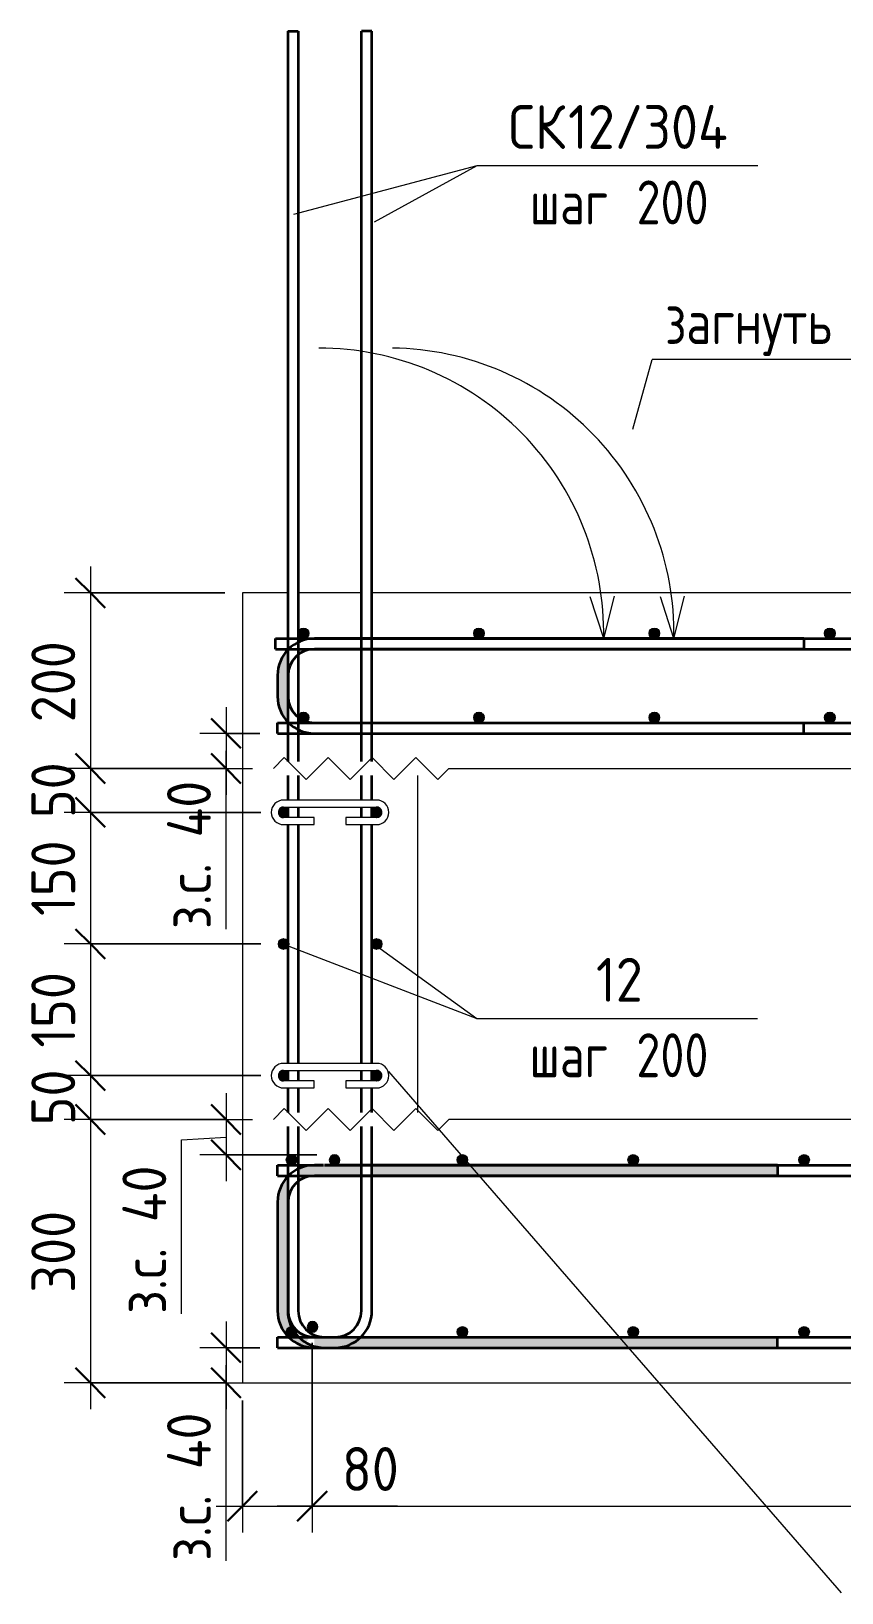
# Model space of a CAD drawing. Header units: millimetres. Extents: x 3129 to 68349, y -1586 to 12682.
# Drawn here: x 44537 to 45461, y -1389 to 390 of the extents above; entities that cross this region are included whole.
import ezdxf

# ---------------------------------------------------------------- set-up
doc = ezdxf.new("R2010")
doc.units = ezdxf.units.MM
for name, color, linetype, lineweight in [('AA_Dim', 7, 'Continuous', 9), ('AA_Dim-20', 7, 'Continuous', 9), ('AA_Linii', 7, 'Continuous', 9), ('AA_Oformlenie', 7, 'Continuous', 9), ('AA_Vinoska', 7, 'Continuous', 9), ('AF_Perekritie_Опалубка', 253, 'Continuous', 20), ('AF_Stena_Опалубка', 253, 'Continuous', 18), ('KR_Armatura', 7, 'Continuous', 20), ('KR_Armatura_Tonkie', 7, 'Continuous', 20)]:
    doc.layers.add(name, color=color, linetype=linetype, lineweight=lineweight)
doc.styles.add('GOST Common', font='GOST Common.ttf', dxfattribs={"width": 0.85, "height": 50})
doc.styles.add('ISOCPEUR_1', font='isocpeur.ttf', dxfattribs={"width": 0.9, "height": 50})
doc.styles.add('ISOCPEUR_2', font='isocpeur.ttf', dxfattribs={"width": 0.8, "height": 50})
doc.dimstyles.new('05_Округл_1мм__прозр_', dxfattribs={"dimscale": 304.8, "dimtxt": 49.799059, "dimasz": 0.111549, "dimexe": 0.098425, "dimexo": 0.065617, "dimgap": 0.006562, "dimtad": 1, "dimdec": 0, "dimdsep": 46, "dimtxsty": 'ISOCPEUR_1', "dimblk1": 'OBLIQUE', "dimblk2": 'OBLIQUE', "dimsah": 1, "dimcen": 0.09, "dimdle": 0.098425, "dimazin": 0, "dimtfac": 1, "dimtdec": 4, "dimtix": 1, "dimtmove": 1, "dimatfit": 3, "dimfxl": 1, "dimtvp": 1, "dimtolj": 1, "dimtzin": 0, "dimlwd": 18, "dimlwe": 18, "dimarcsym": 2})
doc.dimstyles.new('05_Округл_5мм__прозр__1', dxfattribs={"dimscale": 304.8, "dimtxt": 49.799059, "dimasz": 0.111549, "dimexe": 0.098425, "dimexo": 0.065617, "dimgap": 0.006562, "dimtad": 1, "dimdec": 0, "dimrnd": 5, "dimdsep": 46, "dimtxsty": 'ISOCPEUR_1', "dimblk1": 'OBLIQUE', "dimblk2": 'OBLIQUE', "dimsah": 1, "dimcen": 0.09, "dimdle": 0.098425, "dimazin": 0, "dimtfac": 1, "dimtdec": 4, "dimtix": 1, "dimtmove": 1, "dimatfit": 3, "dimfxl": 1, "dimtvp": 1, "dimtolj": 1, "dimtzin": 0, "dimlwd": 18, "dimlwe": 18, "dimarcsym": 2})
doc.dimstyles.new('05_Округл_5мм__прозр__2', dxfattribs={"dimscale": 304.8, "dimtxt": 49.799059, "dimasz": 0.111549, "dimexe": 0.098425, "dimexo": 0.065617, "dimgap": 0.006562, "dimtad": 1, "dimdec": 0, "dimrnd": 5, "dimdsep": 46, "dimtxsty": 'ISOCPEUR_1', "dimblk1": 'OBLIQUE', "dimblk2": 'OBLIQUE', "dimsah": 1, "dimcen": 0.09, "dimdle": 0.098425, "dimazin": 0, "dimtfac": 1, "dimtdec": 4, "dimtix": 1, "dimtmove": 0, "dimatfit": 3, "dimfxl": 1, "dimtvp": 1, "dimtolj": 1, "dimtzin": 0, "dimlwd": 18, "dimlwe": 18, "dimarcsym": 2})

# ---------------------------------------------------------------- blocks, each defined once
blk = doc.blocks.new('Последовательность узлов - 3мм масшт20 маскировка-904226-Сечение 20')
at = {"layer": 'AA_Oformlenie'}
for p, q in [((29174.4, -850), (29186.9, -837.5)), ((29186.9, -837.5), (29211.9, -862.5)), ((29224.4, -850), (29211.9, -862.5)), ((29224.4, -850), (29236.9, -837.5)), ((29236.9, -837.5), (29261.9, -862.5)), ((29274.4, -850), (29261.9, -862.5)), ((29274.4, -850), (29286.9, -837.5)), ((29286.9, -837.5), (29311.9, -862.5)), ((29324.4, -850), (29311.9, -862.5)), ((29324.4, -850), (29336.9, -837.5)), ((29336.9, -837.5), (29361.9, -862.5)), ((29374.4, -850), (29361.9, -862.5))]:
    blk.add_line(p, q, dxfattribs=at)
blk = doc.blocks.new('Последовательность узлов - 3мм масшт20 маскировка-V4-Сечение 20')
at = {"layer": 'AA_Oformlenie'}
for p, q in [((29174.4, -450), (29186.9, -437.5)), ((29186.9, -437.5), (29211.9, -462.5)), ((29224.4, -450), (29236.9, -437.5)), ((29236.9, -437.5), (29261.9, -462.5)), ((29274.4, -450), (29286.9, -437.5)), ((29286.9, -437.5), (29311.9, -462.5)), ((29324.4, -450), (29336.9, -437.5)), ((29336.9, -437.5), (29361.9, -462.5)), ((29224.4, -450), (29211.9, -462.5)), ((29274.4, -450), (29261.9, -462.5)), ((29324.4, -450), (29311.9, -462.5)), ((29374.4, -450), (29361.9, -462.5))]:
    blk.add_line(p, q, dxfattribs=at)
blk = doc.blocks.new('079_Шпилька _ЭлУзла_ - d8 А240-4106597-Сечение 20')
at = {"layer": 'AA_Oformlenie'}
for p, q in [((29292.1, -786), (29186.1, -786)), ((29186.1, -794), (29292.1, -794)), ((29221.1, -806), (29186.1, -806)), ((29186.1, -814), (29221.1, -814)), ((29221.1, -814), (29221.1, -806)), ((29292.1, -806), (29257.1, -806)), ((29257.1, -806), (29257.1, -814)), ((29257.1, -814), (29292.1, -814))]:
    blk.add_line(p, q, dxfattribs=at)
for centre, radius, start, end in [((29186.1, -800), 14, 90, 270), ((29186.1, -800), 6, 90, 270), ((29292.1, -800), 14, 270, 90), ((29292.1, -800), 6, 270, 90)]:
    blk.add_arc(centre, radius, start, end, dxfattribs=at)
blk = doc.blocks.new('DIMBLOCK51-Сечение 20')
at = {"layer": 'AA_Dim-20', "lineweight": 18}
for p, q in [((44857, -1112.2), (44857, -1320.6)), ((44857, -1290.6), (44857, -1112.2)), ((50704.5, -1118), (50704.5, -1320.6)), ((50704.5, -1290.6), (50704.5, -1118)), ((44827, -1290.6), (50734.5, -1290.6))]:
    blk.add_line(p, q, dxfattribs=at)
at = {"layer": 'AA_Dim-20', "lineweight": 30}
for p, q in [((44857, -1290.6), (44874, -1273.6)), ((50704.5, -1290.6), (50721.5, -1273.6)), ((44857, -1290.6), (44840, -1307.6)), ((50704.5, -1290.6), (50687.5, -1307.6))]:
    blk.add_line(p, q, dxfattribs=at)
at = {"layer": 'AA_Dim-20', "color": 0, "lineweight": 18, "insert": (47665.8, -1223.2), "char_height": 50, "width": 275.81, "attachment_point": 1, "line_spacing_factor": 1.149209, "style": 'ISOCPEUR_1'}
blk.add_mtext('шаг 200', dxfattribs=at)
blk = doc.blocks.new('_Oblique')
at = {"color": 0, "linetype": 'ByBlock', "lineweight": -2}
blk.add_line((-0.5, -0.5), (0.5, 0.5), dxfattribs=at)
blk = doc.blocks.new('010_Текст с выноской - Текст 2 строки-4082114-Сечение 20')
at = {"layer": 'AA_Vinoska'}
blk.add_line((30103.7, 16), (29606.4, 16), dxfattribs=at)
blk = doc.blocks.new('DIMBLOCK52-Сечение 20')
at = {"layer": 'AA_Dim-20', "lineweight": 18}
for p, q in [((44758.8, -1080), (44758.8, -1180)), ((44797.4, -1110), (44728.8, -1110)), ((44758.8, -1110), (44797.4, -1110)), ((44758.8, -1154.8), (44758.8, -1130)), ((44757.4, -1150), (44788.8, -1150)), ((44758.8, -1150), (44757.4, -1150)), ((44758.8, -1352.9), (44758.8, -1154.8))]:
    blk.add_line(p, q, dxfattribs=at)
at = {"layer": 'AA_Dim-20', "lineweight": 30}
for p, q in [((44758.8, -1110), (44741.8, -1093)), ((44758.8, -1110), (44775.8, -1127)), ((44758.8, -1150), (44741.8, -1133)), ((44758.8, -1150), (44775.8, -1167))]:
    blk.add_line(p, q, dxfattribs=at)
at = {"layer": 'AA_Dim-20', "color": 0, "lineweight": 18, "insert": (44691.5, -1352.9), "char_height": 50, "width": 213.753, "attachment_point": 1, "rotation": 90, "line_spacing_factor": 1.149209, "style": 'ISOCPEUR_1'}
blk.add_mtext('з.с. 40', dxfattribs=at)
blk = doc.blocks.new('DIMBLOCK53-Сечение 20')
at = {"layer": 'AA_Dim-20', "lineweight": 30}
for p, q in [((44758.8, -850), (44741.8, -833)), ((44758.8, -850), (44775.8, -867)), ((44758.8, -890.2), (44741.8, -873.2)), ((44758.8, -890.2), (44775.8, -907.2))]:
    blk.add_line(p, q, dxfattribs=at)
at = {"layer": 'AA_Dim-20', "lineweight": 18}
for p, q in [((44758.8, -820), (44758.8, -920.2)), ((44757.4, -850), (44788.8, -850)), ((44758.8, -850), (44757.4, -850)), ((44708, -873.2), (44758.8, -870.1)), ((44708, -1071.4), (44708, -873.2)), ((44862.4, -890.2), (44728.8, -890.2)), ((44758.8, -890.2), (44862.4, -890.2))]:
    blk.add_line(p, q, dxfattribs=at)
at = {"layer": 'AA_Dim-20', "color": 0, "lineweight": 18, "insert": (44640.6, -1071.4), "char_height": 50, "width": 213.753, "attachment_point": 1, "rotation": 90, "line_spacing_factor": 1.149209, "style": 'ISOCPEUR_1'}
blk.add_mtext('з.с. 40', dxfattribs=at)
blk = doc.blocks.new('DIMBLOCK54-Сечение 20')
at = {"layer": 'AA_Dim-20', "lineweight": 18}
for p, q in [((44604.1, -220), (44604.1, -450)), ((44757.4, -250), (44574.1, -250)), ((44604.1, -250), (44757.4, -250)), ((44757.4, -450), (44574.1, -450)), ((44604.1, -450), (44757.4, -450))]:
    blk.add_line(p, q, dxfattribs=at)
at = {"layer": 'AA_Dim-20', "lineweight": 30}
for p, q in [((44604.1, -250), (44587.1, -233)), ((44604.1, -250), (44621.1, -267)), ((44604.1, -450), (44587.1, -433)), ((44604.1, -450), (44621.1, -467))]:
    blk.add_line(p, q, dxfattribs=at)
at = {"layer": 'AA_Dim-20', "color": 0, "lineweight": 18, "insert": (44536.8, -397.4), "char_height": 50, "width": 113.772, "attachment_point": 1, "rotation": 90, "line_spacing_factor": 1.149209, "style": 'ISOCPEUR_1'}
blk.add_mtext('200', dxfattribs=at)
blk = doc.blocks.new('DIMBLOCK55-Сечение 20')
at = {"layer": 'AA_Dim-20', "lineweight": 30}
for p, q in [((44604.1, -450), (44587.1, -433)), ((44604.1, -450), (44621.1, -467)), ((44604.1, -500), (44587.1, -483)), ((44604.1, -500), (44621.1, -517))]:
    blk.add_line(p, q, dxfattribs=at)
at = {"layer": 'AA_Dim-20', "lineweight": 18}
for p, q in [((44757.4, -450), (44574.1, -450)), ((44604.1, -450), (44604.1, -500)), ((44604.1, -450), (44757.4, -450)), ((44798.4, -500), (44574.1, -500)), ((44604.1, -500), (44798.4, -500))]:
    blk.add_line(p, q, dxfattribs=at)
at = {"layer": 'AA_Dim-20', "color": 0, "lineweight": 18, "insert": (44536.8, -506.6), "char_height": 50, "width": 75.848, "attachment_point": 1, "rotation": 90, "line_spacing_factor": 1.149209, "style": 'ISOCPEUR_1'}
blk.add_mtext('50', dxfattribs=at)
blk = doc.blocks.new('DIMBLOCK56-Сечение 20')
at = {"layer": 'AA_Dim-20', "lineweight": 30}
for p, q in [((44604.1, -500), (44587.1, -483)), ((44604.1, -500), (44621.1, -517)), ((44604.1, -650), (44587.1, -633)), ((44604.1, -650), (44621.1, -667))]:
    blk.add_line(p, q, dxfattribs=at)
at = {"layer": 'AA_Dim-20', "lineweight": 18}
for p, q in [((44798.4, -500), (44574.1, -500)), ((44604.1, -500), (44604.1, -650)), ((44604.1, -500), (44798.4, -500)), ((44798.4, -650), (44574.1, -650)), ((44604.1, -650), (44798.4, -650))]:
    blk.add_line(p, q, dxfattribs=at)
at = {"layer": 'AA_Dim-20', "color": 0, "lineweight": 18, "insert": (44536.8, -618.1), "char_height": 50, "width": 103.429, "attachment_point": 1, "rotation": 90, "line_spacing_factor": 1.149209, "style": 'ISOCPEUR_1'}
blk.add_mtext('150', dxfattribs=at)
blk = doc.blocks.new('DIMBLOCK57-Сечение 20')
at = {"layer": 'AA_Dim-20', "lineweight": 30}
for p, q in [((44604.1, -650), (44587.1, -633)), ((44604.1, -650), (44621.1, -667)), ((44604.1, -800), (44587.1, -783)), ((44604.1, -800), (44621.1, -817))]:
    blk.add_line(p, q, dxfattribs=at)
at = {"layer": 'AA_Dim-20', "lineweight": 18}
for p, q in [((44798.4, -650), (44574.1, -650)), ((44604.1, -650), (44604.1, -800)), ((44604.1, -650), (44798.4, -650)), ((44798.4, -800), (44574.1, -800)), ((44604.1, -800), (44798.4, -800))]:
    blk.add_line(p, q, dxfattribs=at)
at = {"layer": 'AA_Dim-20', "color": 0, "lineweight": 18, "insert": (44536.8, -768.1), "char_height": 50, "width": 103.429, "attachment_point": 1, "rotation": 90, "line_spacing_factor": 1.149209, "style": 'ISOCPEUR_1'}
blk.add_mtext('150', dxfattribs=at)
blk = doc.blocks.new('DIMBLOCK58-Сечение 20')
at = {"layer": 'AA_Dim-20', "lineweight": 18}
for p, q in [((44798.4, -800), (44574.1, -800)), ((44604.1, -800), (44604.1, -850)), ((44604.1, -800), (44798.4, -800)), ((44757.4, -850), (44574.1, -850)), ((44604.1, -850), (44757.4, -850))]:
    blk.add_line(p, q, dxfattribs=at)
at = {"layer": 'AA_Dim-20', "lineweight": 30}
for p, q in [((44604.1, -800), (44587.1, -783)), ((44604.1, -800), (44621.1, -817)), ((44604.1, -850), (44587.1, -833)), ((44604.1, -850), (44621.1, -867))]:
    blk.add_line(p, q, dxfattribs=at)
at = {"layer": 'AA_Dim-20', "color": 0, "lineweight": 18, "insert": (44536.8, -856.6), "char_height": 50, "width": 75.848, "attachment_point": 1, "rotation": 90, "line_spacing_factor": 1.149209, "style": 'ISOCPEUR_1'}
blk.add_mtext('50', dxfattribs=at)
blk = doc.blocks.new('DIMBLOCK59-Сечение 20')
at = {"layer": 'AA_Dim-20', "lineweight": 30}
for p, q in [((44604.1, -850), (44587.1, -833)), ((44604.1, -850), (44621.1, -867)), ((44604.1, -1150), (44587.1, -1133)), ((44604.1, -1150), (44621.1, -1167))]:
    blk.add_line(p, q, dxfattribs=at)
at = {"layer": 'AA_Dim-20', "lineweight": 18}
for p, q in [((44757.4, -850), (44574.1, -850)), ((44604.1, -850), (44604.1, -1180)), ((44604.1, -850), (44757.4, -850)), ((44757.4, -1150), (44574.1, -1150)), ((44604.1, -1150), (44757.4, -1150))]:
    blk.add_line(p, q, dxfattribs=at)
at = {"layer": 'AA_Dim-20', "color": 0, "lineweight": 18, "insert": (44536.8, -1047.4), "char_height": 50, "width": 113.772, "attachment_point": 1, "rotation": 90, "line_spacing_factor": 1.149209, "style": 'ISOCPEUR_1'}
blk.add_mtext('300', dxfattribs=at)
blk = doc.blocks.new('DIMBLOCK60-Сечение 20')
at = {"layer": 'AA_Dim-20', "lineweight": 18}
for p, q in [((44758.8, -380), (44758.8, -480)), ((44797.4, -410), (44728.8, -410)), ((44758.8, -410), (44797.4, -410)), ((44758.8, -434.9), (44758.8, -430)), ((44758.8, -633), (44758.8, -434.9)), ((44757.4, -450), (44788.8, -450)), ((44758.8, -450), (44757.4, -450))]:
    blk.add_line(p, q, dxfattribs=at)
at = {"layer": 'AA_Dim-20', "lineweight": 30}
for p, q in [((44758.8, -410), (44741.8, -393)), ((44758.8, -410), (44775.8, -427)), ((44758.8, -450), (44741.8, -433)), ((44758.8, -450), (44775.8, -467))]:
    blk.add_line(p, q, dxfattribs=at)
at = {"layer": 'AA_Dim-20', "color": 0, "lineweight": 18, "insert": (44691.5, -633), "char_height": 50, "width": 213.753, "attachment_point": 1, "rotation": 90, "line_spacing_factor": 1.149209, "style": 'ISOCPEUR_1'}
blk.add_mtext('з.с. 40', dxfattribs=at)
blk = doc.blocks.new('DIMBLOCK65-Сечение 20')
at = {"layer": 'AA_Dim-20', "lineweight": 18}
for p, q in [((44857, -1104.3), (44857, -1320.6)), ((44857, -1290.6), (44857, -1104.3)), ((44777.4, -1170), (44777.4, -1320.6)), ((44777.4, -1290.6), (44777.4, -1170)), ((44747.4, -1290.6), (44887, -1290.6)), ((44870.9, -1290.6), (44817.2, -1290.6)), ((44954.1, -1290.6), (44870.9, -1290.6))]:
    blk.add_line(p, q, dxfattribs=at)
at = {"layer": 'AA_Dim-20', "lineweight": 30}
for p, q in [((44777.4, -1290.6), (44794.4, -1273.6)), ((44857, -1290.6), (44874, -1273.6)), ((44777.4, -1290.6), (44760.4, -1307.6)), ((44857, -1290.6), (44840, -1307.6))]:
    blk.add_line(p, q, dxfattribs=at)
at = {"layer": 'AA_Dim-20', "color": 0, "lineweight": 18, "insert": (44890.9, -1223.2), "char_height": 50, "width": 75.848, "attachment_point": 1, "line_spacing_factor": 1.149209, "style": 'ISOCPEUR_1'}
blk.add_mtext('80', dxfattribs=at)
blk = doc.blocks.new('042_М_Арматуры - Диам длина поз _ Комментарий-2260297-Сечение 20')
at = {"layer": 'AA_Vinoska'}
blk.add_line((34838.4, 68.2), (35158.4, 68.2), dxfattribs=at)

msp = doc.modelspace()

# ---------------------------------------------------------------- hatches: boundary and pattern name
at = {"layer": 'AA_Oformlenie'}
for points in [[(44882.4445, -902), (44883.9974, -901.9847), (44885.4445, -901.3853), (44886.6871, -900.4318), (44887.6406, -899.1892), (44888.3246, -897.0993), (44888.4445, -896.1892), (44888.24, -894.6362), (44887.6406, -893.1892), (44886.6871, -891.9465), (44885.4445, -890.993), (44883.9974, -890.3936), (44882.4445, -890.1892), (44880.8916, -890.3936), (44879.4445, -890.993), (44878.2018, -891.9465), (44877.2483, -893.1892), (44876.6489, -894.6362), (44876.4445, -896.1892), (44876.6489, -897.7421), (44877.2483, -899.1892), (44878.2018, -900.4318), (44879.4445, -901.3853), (44881.0077, -902), (44882.1168, -902)], [(44857.3827, -1092.1892), (44859.4215, -1091.7835), (44860.3827, -1091.3853), (44861.6254, -1090.4318), (44862.5789, -1089.1892), (44863.2859, -1086.9244), (44863.2859, -1085.4539), (44863.1783, -1084.6362), (44862.5789, -1083.1892), (44861.6254, -1081.9465), (44860.3827, -1080.993), (44858.9357, -1080.3936), (44857.3827, -1080.1892), (44855.8298, -1080.3936), (44854.3827, -1080.993), (44853.1401, -1081.9465), (44852.1866, -1083.1892), (44851.571, -1084.7588), (44851.3827, -1086.1892), (44851.6569, -1087.9104), (44852.205, -1089.2132), (44853.1401, -1090.4318), (44854.3827, -1091.3853), (44856.0505, -1092.0138)]]:
    msp.add_hatch(color=250, dxfattribs=at).paths.add_polyline_path(points)
at = {"layer": 'KR_Armatura'}
h = msp.add_hatch(color=256, dxfattribs=at)
edge = h.paths.add_edge_path()
edge.add_arc((44847.0505, -296), 6, 0, 360)
for points in [[(44844.0505, -301.1962), (44850.0505, -301.1962), (44853.0505, -296), (44850.0505, -290.8038), (44844.0505, -290.8038), (44841.0505, -296)], [(45044.0505, -301.1962), (45050.0505, -301.1962), (45053.0505, -296), (45050.0505, -290.8038), (45044.0505, -290.8038), (45041.0505, -296)], [(45244.0505, -301.1962), (45250.0505, -301.1962), (45253.0505, -296), (45250.0505, -290.8038), (45244.0505, -290.8038), (45241.0505, -296)], [(45444.0505, -301.1962), (45450.0505, -301.1962), (45453.0505, -296), (45450.0505, -290.8038), (45444.0505, -290.8038), (45441.0505, -296)], [(44844.0505, -397.1962), (44850.0505, -397.1962), (44853.0505, -392), (44850.0505, -386.8038), (44844.0505, -386.8038), (44841.0505, -392)], [(45044.0505, -397.1962), (45050.0505, -397.1962), (45053.0505, -392), (45050.0505, -386.8038), (45044.0505, -386.8038), (45041.0505, -392)], [(45244.0505, -397.1962), (45250.0505, -397.1962), (45253.0505, -392), (45250.0505, -386.8038), (45244.0505, -386.8038), (45241.0505, -392)], [(45444.0505, -397.1962), (45450.0505, -397.1962), (45453.0505, -392), (45450.0505, -386.8038), (45444.0505, -386.8038), (45441.0505, -392)], [(44824.4215, -506), (44829.6176, -503), (44829.6176, -497), (44824.3451, -494.0441), (44819.2253, -497.0357), (44819.2872, -503.0357), (44824.4089, -505.9927)], [(44930.4215, -506), (44935.6176, -502.9185), (44935.4813, -496.9213), (44930.3596, -494.0357), (44925.2253, -497), (44925.2253, -503), (44930.3729, -505.972)], [(44824.4215, -656), (44829.6176, -653), (44829.6176, -647), (44824.4215, -644), (44819.2253, -647), (44819.2253, -653), (44824.1145, -655.8228)], [(44930.4215, -656), (44935.6176, -653), (44935.6176, -647), (44930.4215, -644), (44925.2253, -647), (44925.2253, -653), (44930.1145, -655.8228)], [(44824.4215, -806), (44829.6176, -803), (44829.6176, -797), (44824.3451, -794.0441), (44819.2253, -797.0357), (44819.2872, -803.0357), (44824.4089, -805.9927)], [(44930.4215, -806), (44935.6176, -802.9185), (44935.4813, -796.9213), (44930.3596, -794.0357), (44925.2253, -797), (44925.2253, -803), (44930.3729, -805.972)], [(44830.4215, -901.1962), (44836.4215, -901.1962), (44839.4215, -896), (44836.4215, -890.8038), (44830.4215, -890.8038), (44827.4215, -896)], [(45025.1898, -901.1962), (45031.1898, -901.1962), (45034.1898, -896), (45031.1898, -890.8038), (45025.1898, -890.8038), (45022.1898, -896)], [(45219.9581, -901.1962), (45225.9581, -901.1962), (45228.9581, -896), (45225.9581, -890.8038), (45219.9581, -890.8038), (45216.9581, -896)], [(45414.7265, -901.1962), (45420.7265, -901.1962), (45423.7265, -896), (45420.7265, -890.8038), (45414.7265, -890.8038), (45411.7265, -896)], [(44830.4215, -1097.1962), (44836.4215, -1097.1962), (44839.4215, -1092), (44836.4215, -1086.8038), (44830.4215, -1086.8038), (44827.4215, -1092)], [(45025.1898, -1097.1962), (45031.1898, -1097.1962), (45034.1898, -1092), (45031.1898, -1086.8038), (45025.1898, -1086.8038), (45022.1898, -1092)], [(45219.9581, -1097.1962), (45225.9581, -1097.1962), (45228.9581, -1092), (45225.9581, -1086.8038), (45219.9581, -1086.8038), (45216.9581, -1092)], [(45414.7265, -1097.1962), (45420.7265, -1097.1962), (45423.7265, -1092), (45420.7265, -1086.8038), (45414.7265, -1086.8038), (45411.7265, -1092)]]:
    msp.add_hatch(color=256, dxfattribs=at).paths.add_polyline_path(points)
h = msp.add_hatch(color=256, dxfattribs=at)
edge = h.paths.add_edge_path()
edge.add_arc((45047.0505, -296), 6, 0, 360)
h = msp.add_hatch(color=256, dxfattribs=at)
edge = h.paths.add_edge_path()
edge.add_arc((45247.0505, -296), 6, 0, 360)
h = msp.add_hatch(color=256, dxfattribs=at)
edge = h.paths.add_edge_path()
edge.add_arc((45447.0505, -296), 6, 0, 360)
h = msp.add_hatch(color=256, dxfattribs=at)
edge = h.paths.add_edge_path()
edge.add_arc((44847.0505, -392), 6, 0, 360)
h = msp.add_hatch(color=256, dxfattribs=at)
edge = h.paths.add_edge_path()
edge.add_arc((45047.0505, -392), 6, 0, 360)
h = msp.add_hatch(color=256, dxfattribs=at)
edge = h.paths.add_edge_path()
edge.add_arc((45247.0505, -392), 6, 0, 360)
h = msp.add_hatch(color=256, dxfattribs=at)
edge = h.paths.add_edge_path()
edge.add_arc((45447.0505, -392), 6, 0, 360)
h = msp.add_hatch(color=256, dxfattribs=at)
edge = h.paths.add_edge_path()
edge.add_arc((44824.4215, -500), 6, 150.3570441, 269.8546423)
edge.add_line((44824.4063, -506), (44824.4215, -500))
edge.add_line((44824.4215, -500), (44819.2067, -497.0324))
h = msp.add_hatch(color=256, dxfattribs=at)
edge = h.paths.add_edge_path()
edge.add_arc((44824.4215, -500), 6, 90.1453577, 150)
edge.add_line((44819.2253, -497), (44824.4215, -500))
edge.add_line((44824.4215, -500), (44824.4063, -494))
h = msp.add_hatch(color=256, dxfattribs=at)
edge = h.paths.add_edge_path()
edge.add_arc((44824.4215, -500), 6, 270, 450)
edge.add_line((44824.4215, -494), (44824.4215, -500))
edge.add_line((44824.4215, -500), (44824.4215, -506))
h = msp.add_hatch(color=256, dxfattribs=at)
edge = h.paths.add_edge_path()
edge.add_arc((44930.4215, -500), 6, 90.5607161, 329.4392839)
edge.add_line((44935.588, -503.0507), (44930.4215, -500))
edge.add_line((44930.4215, -500), (44930.3628, -494.0003))
h = msp.add_hatch(color=256, dxfattribs=at)
edge = h.paths.add_edge_path()
edge.add_arc((44930.4215, -500), 6, 31.5746766, 88.9093535)
edge.add_line((44930.5357, -494.0011), (44930.4215, -500))
edge.add_line((44930.4215, -500), (44935.5332, -496.8583))
h = msp.add_hatch(color=256, dxfattribs=at)
edge = h.paths.add_edge_path()
edge.add_arc((44930.4215, -500), 6, 330, 389.6429559)
edge.add_line((44935.6362, -497.0324), (44930.4215, -500))
edge.add_line((44930.4215, -500), (44935.6176, -503))
h = msp.add_hatch(color=256, dxfattribs=at)
edge = h.paths.add_edge_path()
edge.add_arc((44824.4215, -650), 6, 0, 360)
h = msp.add_hatch(color=256, dxfattribs=at)
edge = h.paths.add_edge_path()
edge.add_arc((44930.4215, -650), 6, 0, 360)
h = msp.add_hatch(color=256, dxfattribs=at)
edge = h.paths.add_edge_path()
edge.add_arc((44824.4215, -800), 6, 150.3570441, 269.8546423)
edge.add_line((44824.4063, -806), (44824.4215, -800))
edge.add_line((44824.4215, -800), (44819.2067, -797.0324))
h = msp.add_hatch(color=256, dxfattribs=at)
edge = h.paths.add_edge_path()
edge.add_arc((44824.4215, -800), 6, 90.1453577, 150)
edge.add_line((44819.2253, -797), (44824.4215, -800))
edge.add_line((44824.4215, -800), (44824.4063, -794))
h = msp.add_hatch(color=256, dxfattribs=at)
edge = h.paths.add_edge_path()
edge.add_arc((44824.4215, -800), 6, 270, 450)
edge.add_line((44824.4215, -794), (44824.4215, -800))
edge.add_line((44824.4215, -800), (44824.4215, -806))
h = msp.add_hatch(color=256, dxfattribs=at)
edge = h.paths.add_edge_path()
edge.add_arc((44930.4215, -800), 6, 90.5607161, 329.4392839)
edge.add_line((44935.588, -803.0507), (44930.4215, -800))
edge.add_line((44930.4215, -800), (44930.3628, -794.0003))
h = msp.add_hatch(color=256, dxfattribs=at)
edge = h.paths.add_edge_path()
edge.add_arc((44930.4215, -800), 6, 31.5746766, 88.9093535)
edge.add_line((44930.5357, -794.0011), (44930.4215, -800))
edge.add_line((44930.4215, -800), (44935.5332, -796.8583))
h = msp.add_hatch(color=256, dxfattribs=at)
edge = h.paths.add_edge_path()
edge.add_arc((44930.4215, -800), 6, 330, 389.6429559)
edge.add_line((44935.6362, -797.0324), (44930.4215, -800))
edge.add_line((44930.4215, -800), (44935.6176, -803))
h = msp.add_hatch(color=256, dxfattribs=at)
edge = h.paths.add_edge_path()
edge.add_arc((44833.4215, -896), 6, 0, 360)
h = msp.add_hatch(color=256, dxfattribs=at)
edge = h.paths.add_edge_path()
edge.add_arc((45028.1898, -896), 6, 0, 360)
h = msp.add_hatch(color=256, dxfattribs=at)
edge = h.paths.add_edge_path()
edge.add_arc((45222.9581, -896), 6, 0, 360)
h = msp.add_hatch(color=256, dxfattribs=at)
edge = h.paths.add_edge_path()
edge.add_arc((45417.7265, -896), 6, 0, 360)
h = msp.add_hatch(color=256, dxfattribs=at)
edge = h.paths.add_edge_path()
edge.add_arc((44833.4215, -1092), 6, 0, 360)
h = msp.add_hatch(color=256, dxfattribs=at)
edge = h.paths.add_edge_path()
edge.add_arc((45028.1898, -1092), 6, 0, 360)
h = msp.add_hatch(color=256, dxfattribs=at)
edge = h.paths.add_edge_path()
edge.add_arc((45222.9581, -1092), 6, 0, 360)
h = msp.add_hatch(color=256, dxfattribs=at)
edge = h.paths.add_edge_path()
edge.add_arc((45417.7265, -1092), 6, 0, 360)
at = {"layer": 'KR_Armatura_Tonkie'}
h = msp.add_hatch(color=256, dxfattribs=at)
h.paths.add_polyline_path([(44818.8526, -344), (44829.0505, -344), (44829.0505, -315.1779), (44823.0484, -323), (44818.8526, -333.1296), (44817.4215, -344)])
h.paths.add_polyline_path([(44841.0505, -320.6059), (44844.4215, -318.0192), (44851.6569, -315.0222), (44859.4215, -314), (44841.0505, -314), (44841.0505, -318.0192)])
for points in [[(44829.0505, -368), (44829.0505, -344), (44817.4215, -344), (44817.4215, -368)], [(44829.0505, -1068), (44829.0505, -944), (44817.4215, -944), (44817.4215, -1068)], [(45081.7712, -1110), (45387.4215, -1110), (45387.4215, -1098), (44859.4215, -1098), (44859.4215, -1110)]]:
    msp.add_hatch(color=256, dxfattribs=at).paths.add_polyline_path(points)
h = msp.add_hatch(color=256, dxfattribs=at)
h.paths.add_polyline_path([(44851.383, -398), (44859.4215, -398), (44851.6569, -396.9778), (44844.4215, -393.9808), (44841.0505, -391.3941), (44841.0505, -398), (44849.8274, -398)])
h.paths.add_polyline_path([(44829.0505, -396.8221), (44829.0505, -368), (44817.4215, -368), (44818.8526, -378.8704), (44823.0484, -389)])
h = msp.add_hatch(color=256, dxfattribs=at)
h.paths.add_polyline_path([(44818.8526, -944), (44829.0505, -944), (44829.0505, -915.1779), (44823.0484, -923), (44818.8526, -933.1296), (44817.4215, -944)])
h.paths.add_polyline_path([(44841.0505, -920.6059), (44844.4215, -918.0192), (44851.6569, -915.0222), (44859.4215, -914), (44859.4215, -902), (44848.5511, -903.4311), (44841.0505, -906.5379), (44841.0505, -918.0192)])
h = msp.add_hatch(color=256, dxfattribs=at)
h.paths.add_polyline_path([(44859.4215, -914), (44913.0505, -914), (44913.0505, -902), (44859.4215, -902)])
h.paths.add_polyline_path([(45387.4215, -914), (45387.4215, -902), (44925.0505, -902), (44925.0505, -914), (45081.7712, -914)])
h = msp.add_hatch(color=256, dxfattribs=at)
h.paths.add_polyline_path([(44859.4215, -1110), (44859.4215, -1108.2546), (44850.0505, -1104.3731), (44854.1321, -1097.3036), (44851.6569, -1096.9778), (44844.4215, -1093.9808), (44841.9917, -1098.1893), (44841.352, -1097.6985), (44838.2711, -1093.6834), (44838.2083, -1089.2132), (44834.6775, -1089), (44830.4816, -1078.8704), (44831.6054, -1078.5693), (44830.4437, -1075.7646), (44830.0727, -1075.7646), (44829.0505, -1068), (44817.4215, -1068), (44818.8526, -1078.8704), (44823.0484, -1089), (44830.1159, -1098), (44838.4215, -1104.3731), (44848.5511, -1108.5689), (44851.6569, -1108.9778)])
h.paths.add_polyline_path([(44850.0505, -1104.3731), (44849.7393, -1104.1343), (44850.0318, -1103.0427)])
h.paths.add_polyline_path([(44838.0814, -1089.0479), (44837.0109, -1087.6528), (44834.6775, -1089)])

# ---------------------------------------------------------------- linework, layer by layer
at = {"layer": 'AA_Linii', "lineweight": 20}
for p, q in [((45189.2936, -302), (45173.8428, -254.4472)), ((45189.2936, -302), (45201.5601, -253.528)), ((45269.2936, -302), (45253.8428, -254.4472)), ((45269.2936, -302), (45281.5601, -253.528)), ((44857.0283, -1092.1892), (44857.0283, -1084.3405))]:
    msp.add_line(p, q, dxfattribs=at)
for centre, radius, start, end in [((44864.349, -296), 325, 358.9421717, 90), ((44944.349, -296), 325, 358.9421717, 89.2948034), ((44882.4445, -896.1892), 6, 360, 180), ((44882.4445, -896.1892), 6, 180, 0), ((44857.3827, -1086.1892), 6, 360, 180), ((44857.3827, -1086.1892), 6, 180, 0)]:
    msp.add_arc(centre, radius, start, end, dxfattribs=at)
at = {"layer": 'AA_Vinoska'}
for p, q in [((44836.1913, 181.6111), (45044.9544, 236.8669)), ((44927.9203, 172.8294), (45044.9544, 236.8669)), ((45222.482, -63.2864), (45244.6822, 15.9999)), ((44825.4758, -650.6651), (45044.716, -734.8766)), ((44934.3699, -655.0209), (45044.716, -734.8766)), ((44944.0666, -795.2372), (45460.1464, -1389.218))]:
    msp.add_line(p, q, dxfattribs=at)
at = {"layer": 'AF_Perekritie_Опалубка'}
for p, q in [((44829.0505, -250), (44777.4215, -250)), ((44777.4215, -250), (44777.4215, -450)), ((44913.0505, -250), (44841.0505, -250)), ((46537.4215, -250), (44925.0505, -250)), ((45012.72, -450), (46537.4215, -450)), ((44777.4215, -850), (44777.4215, -1150)), ((49702.7042, -850), (45012.72, -850)), ((44777.4215, -1150), (50765.0707, -1150))]:
    msp.add_line(p, q, dxfattribs=at)
at = {"layer": 'AF_Stena_Опалубка', "lineweight": 20}
for p, q in [((44777.4215, -450), (44777.4215, -850)), ((44977.4215, -842), (44977.4215, -458))]:
    msp.add_line(p, q, dxfattribs=at)
at = {"layer": 'KR_Armatura'}
for p, q in [((44844.0505, -290.8038), (44841.0505, -296)), ((44841.0505, -296), (44844.0505, -301.1962)), ((44850.0505, -290.8038), (44844.0505, -290.8038)), ((44844.0505, -301.1962), (44850.0505, -301.1962)), ((44853.0505, -296), (44850.0505, -290.8038)), ((44850.0505, -301.1962), (44853.0505, -296)), ((45044.0505, -290.8038), (45041.0505, -296)), ((45041.0505, -296), (45044.0505, -301.1962)), ((45050.0505, -290.8038), (45044.0505, -290.8038)), ((45044.0505, -301.1962), (45050.0505, -301.1962)), ((45053.0505, -296), (45050.0505, -290.8038)), ((45050.0505, -301.1962), (45053.0505, -296)), ((45244.0505, -290.8038), (45241.0505, -296)), ((45241.0505, -296), (45244.0505, -301.1962)), ((45250.0505, -290.8038), (45244.0505, -290.8038)), ((45244.0505, -301.1962), (45250.0505, -301.1962)), ((45253.0505, -296), (45250.0505, -290.8038)), ((45250.0505, -301.1962), (45253.0505, -296)), ((45444.0505, -290.8038), (45441.0505, -296)), ((45441.0505, -296), (45444.0505, -301.1962)), ((45450.0505, -290.8038), (45444.0505, -290.8038)), ((45444.0505, -301.1962), (45450.0505, -301.1962)), ((45453.0505, -296), (45450.0505, -290.8038)), ((45450.0505, -301.1962), (45453.0505, -296)), ((44844.0505, -386.8038), (44841.0505, -392)), ((44850.0505, -386.8038), (44844.0505, -386.8038)), ((44853.0505, -392), (44850.0505, -386.8038)), ((45044.0505, -386.8038), (45041.0505, -392)), ((45050.0505, -386.8038), (45044.0505, -386.8038)), ((45053.0505, -392), (45050.0505, -386.8038)), ((45244.0505, -386.8038), (45241.0505, -392)), ((45250.0505, -386.8038), (45244.0505, -386.8038)), ((45253.0505, -392), (45250.0505, -386.8038)), ((45444.0505, -386.8038), (45441.0505, -392)), ((45450.0505, -386.8038), (45444.0505, -386.8038)), ((45453.0505, -392), (45450.0505, -386.8038)), ((44841.0505, -392), (44844.0505, -397.1962)), ((44844.0505, -397.1962), (44850.0505, -397.1962)), ((44850.0505, -397.1962), (44853.0505, -392)), ((45041.0505, -392), (45044.0505, -397.1962)), ((45044.0505, -397.1962), (45050.0505, -397.1962)), ((45050.0505, -397.1962), (45053.0505, -392)), ((45241.0505, -392), (45244.0505, -397.1962)), ((45244.0505, -397.1962), (45250.0505, -397.1962)), ((45250.0505, -397.1962), (45253.0505, -392)), ((45441.0505, -392), (45444.0505, -397.1962)), ((45444.0505, -397.1962), (45450.0505, -397.1962)), ((45450.0505, -397.1962), (45453.0505, -392)), ((44824.4215, -500), (44819.2067, -497.0324)), ((44824.3451, -494.0441), (44819.2253, -497.0357)), ((44819.2253, -497), (44824.4215, -500)), ((44819.2253, -497.0357), (44819.2872, -503.0357)), ((44829.6176, -497), (44824.3451, -494.0441)), ((44824.4215, -500), (44824.4063, -494)), ((44824.4215, -494), (44824.4215, -500)), ((44829.6176, -503), (44829.6176, -497)), ((44930.3596, -494.0357), (44925.2253, -497)), ((44925.2253, -497), (44925.2253, -503)), ((44935.4813, -496.9213), (44930.3596, -494.0357)), ((44930.4215, -500), (44930.3628, -494.0003)), ((44930.5357, -494.0011), (44930.4215, -500)), ((44930.4215, -500), (44935.5332, -496.8583)), ((44935.6362, -497.0324), (44930.4215, -500)), ((44935.6176, -502.9185), (44935.4813, -496.9213)), ((44819.2872, -503.0357), (44824.4089, -505.9927)), ((44824.4063, -506), (44824.4215, -500)), ((44824.4089, -505.9927), (44824.4215, -506)), ((44824.4215, -500), (44824.4215, -506)), ((44824.4215, -506), (44829.6176, -503)), ((44925.2253, -503), (44930.3729, -505.972)), ((44930.3729, -505.972), (44930.4215, -506)), ((44935.588, -503.0507), (44930.4215, -500)), ((44930.4215, -500), (44935.6176, -503)), ((44930.4215, -506), (44935.6176, -502.9185)), ((44824.4215, -644), (44819.2253, -647)), ((44819.2253, -647), (44819.2253, -653)), ((44819.2253, -653), (44824.1145, -655.8228)), ((44824.1145, -655.8228), (44824.4215, -656)), ((44829.6176, -647), (44824.4215, -644)), ((44824.4215, -656), (44829.6176, -653)), ((44829.6176, -653), (44829.6176, -647)), ((44930.4215, -644), (44925.2253, -647)), ((44925.2253, -647), (44925.2253, -653)), ((44925.2253, -653), (44930.1145, -655.8228)), ((44930.1145, -655.8228), (44930.4215, -656)), ((44935.6176, -647), (44930.4215, -644)), ((44930.4215, -656), (44935.6176, -653)), ((44935.6176, -653), (44935.6176, -647)), ((44824.4215, -800), (44819.2067, -797.0324)), ((44824.3451, -794.0441), (44819.2253, -797.0357)), ((44819.2253, -797), (44824.4215, -800)), ((44819.2253, -797.0357), (44819.2872, -803.0357)), ((44829.6176, -797), (44824.3451, -794.0441)), ((44824.4215, -800), (44824.4063, -794)), ((44824.4063, -806), (44824.4215, -800)), ((44824.4215, -794), (44824.4215, -800)), ((44824.4215, -800), (44824.4215, -806)), ((44829.6176, -803), (44829.6176, -797)), ((44930.3596, -794.0357), (44925.2253, -797)), ((44925.2253, -797), (44925.2253, -803)), ((44935.4813, -796.9213), (44930.3596, -794.0357)), ((44930.4215, -800), (44930.3628, -794.0003)), ((44930.5357, -794.0011), (44930.4215, -800)), ((44930.4215, -800), (44935.5332, -796.8583)), ((44935.6362, -797.0324), (44930.4215, -800)), ((44935.588, -803.0507), (44930.4215, -800)), ((44930.4215, -800), (44935.6176, -803)), ((44935.6176, -802.9185), (44935.4813, -796.9213)), ((44819.2872, -803.0357), (44824.4089, -805.9927)), ((44824.4089, -805.9927), (44824.4215, -806)), ((44824.4215, -806), (44829.6176, -803)), ((44925.2253, -803), (44930.3729, -805.972)), ((44930.3729, -805.972), (44930.4215, -806)), ((44930.4215, -806), (44935.6176, -802.9185)), ((44830.4215, -890.8038), (44827.4215, -896)), ((44827.4215, -896), (44830.4215, -901.1962)), ((44836.4215, -890.8038), (44830.4215, -890.8038)), ((44830.4215, -901.1962), (44836.4215, -901.1962)), ((44839.4215, -896), (44836.4215, -890.8038)), ((44836.4215, -901.1962), (44839.4215, -896)), ((45025.1898, -890.8038), (45022.1898, -896)), ((45022.1898, -896), (45025.1898, -901.1962)), ((45031.1898, -890.8038), (45025.1898, -890.8038)), ((45025.1898, -901.1962), (45031.1898, -901.1962)), ((45034.1898, -896), (45031.1898, -890.8038)), ((45031.1898, -901.1962), (45034.1898, -896)), ((45219.9581, -890.8038), (45216.9581, -896)), ((45216.9581, -896), (45219.9581, -901.1962)), ((45225.9581, -890.8038), (45219.9581, -890.8038)), ((45219.9581, -901.1962), (45225.9581, -901.1962)), ((45228.9581, -896), (45225.9581, -890.8038)), ((45225.9581, -901.1962), (45228.9581, -896)), ((45414.7265, -890.8038), (45411.7265, -896)), ((45411.7265, -896), (45414.7265, -901.1962)), ((45420.7265, -890.8038), (45414.7265, -890.8038)), ((45414.7265, -901.1962), (45420.7265, -901.1962)), ((45423.7265, -896), (45420.7265, -890.8038)), ((45420.7265, -901.1962), (45423.7265, -896)), ((44830.4215, -1086.8038), (44827.4215, -1092)), ((44827.4215, -1092), (44830.4215, -1097.1962)), ((44836.4215, -1086.8038), (44830.4215, -1086.8038)), ((44830.4215, -1097.1962), (44836.4215, -1097.1962)), ((44839.4215, -1092), (44836.4215, -1086.8038)), ((44836.4215, -1097.1962), (44839.4215, -1092)), ((45025.1898, -1086.8038), (45022.1898, -1092)), ((45022.1898, -1092), (45025.1898, -1097.1962)), ((45031.1898, -1086.8038), (45025.1898, -1086.8038)), ((45025.1898, -1097.1962), (45031.1898, -1097.1962)), ((45034.1898, -1092), (45031.1898, -1086.8038)), ((45031.1898, -1097.1962), (45034.1898, -1092)), ((45219.9581, -1086.8038), (45216.9581, -1092)), ((45216.9581, -1092), (45219.9581, -1097.1962)), ((45225.9581, -1086.8038), (45219.9581, -1086.8038)), ((45219.9581, -1097.1962), (45225.9581, -1097.1962)), ((45228.9581, -1092), (45225.9581, -1086.8038)), ((45225.9581, -1097.1962), (45228.9581, -1092)), ((45414.7265, -1086.8038), (45411.7265, -1092)), ((45411.7265, -1092), (45414.7265, -1097.1962)), ((45420.7265, -1086.8038), (45414.7265, -1086.8038)), ((45414.7265, -1097.1962), (45420.7265, -1097.1962)), ((45423.7265, -1092), (45420.7265, -1086.8038)), ((45420.7265, -1097.1962), (45423.7265, -1092))]:
    msp.add_line(p, q, dxfattribs=at)
for centre in [(44847.0505, -296), (45047.0505, -296), (45247.0505, -296), (45447.0505, -296), (44847.0505, -392), (45047.0505, -392), (45247.0505, -392), (45447.0505, -392), (44824.4215, -650), (44930.4215, -650), (44833.4215, -896), (45028.1898, -896), (45222.9581, -896), (45417.7265, -896), (44833.4215, -1092), (45028.1898, -1092), (45222.9581, -1092), (45417.7265, -1092)]:
    msp.add_circle(centre, 6, dxfattribs=at)
for centre, start, end in [((44824.4215, -500), 150.3570441, 269.8546423), ((44824.4215, -500), 90.1453577, 150), ((44824.4215, -500), 270, 90), ((44930.4215, -500), 90.5607161, 329.4392839), ((44930.4215, -500), 31.5746766, 88.9093535), ((44930.4215, -500), 330, 29.6429559), ((44824.4215, -800), 150.3570441, 269.8546423), ((44824.4215, -800), 90.1453577, 150), ((44824.4215, -800), 270, 90), ((44930.4215, -800), 90.5607161, 329.4392839), ((44930.4215, -800), 31.5746766, 88.9093535), ((44930.4215, -800), 330, 29.6429559)]:
    msp.add_arc(centre, 6, start, end, dxfattribs=at)
at = {"layer": 'KR_Armatura_Tonkie', "lineweight": 35}
for p, q in [((44829.0505, 390), (44829.0505, -442)), ((44829.0505, 390), (44841.0505, 390)), ((44841.0505, 390), (44841.0505, -442)), ((44925.0505, 390), (44913.0505, 390)), ((44913.0505, -442), (44913.0505, 390)), ((44925.0505, -442), (44925.0505, 390)), ((44815.021, -302), (46537.9713, -302)), ((44815.021, -314), (44815.021, -302)), ((45417.4215, -302), (44859.4215, -302)), ((45417.4215, -302), (45417.4215, -314)), ((44815.021, -314), (46537.9713, -314)), ((45417.4215, -314), (44859.4215, -314)), ((44817.4215, -344), (44817.4215, -368)), ((44829.4215, -344), (44829.4215, -368)), ((44817.4215, -398), (46540.3705, -398)), ((44817.4215, -410), (44817.4215, -398)), ((44859.4215, -398), (45417.4215, -398)), ((45417.4215, -410), (45417.4215, -398)), ((44817.4215, -410), (46540.3705, -410)), ((44859.4215, -410), (45417.4215, -410)), ((44829.0505, -458), (44829.0505, -486.0357)), ((44841.0505, -458), (44841.0505, -486.0357)), ((44913.0505, -486.0357), (44913.0505, -458)), ((44925.0505, -486.0357), (44925.0505, -458)), ((44829.0505, -494.0357), (44829.0505, -506.0357)), ((44841.0505, -494.0357), (44841.0505, -506.0357)), ((44913.0505, -506.0357), (44913.0505, -494.0357)), ((44925.0505, -506.0357), (44925.0505, -494.0357)), ((44829.0505, -514.0357), (44829.0505, -786.0357)), ((44841.0505, -514.0357), (44841.0505, -786.0357)), ((44913.0505, -786.0357), (44913.0505, -514.0357)), ((44925.0505, -786.0357), (44925.0505, -514.0357)), ((44829.0505, -794.0357), (44829.0505, -806.0357)), ((44841.0505, -794.0357), (44841.0505, -806.0357)), ((44913.0505, -806.0357), (44913.0505, -794.0357)), ((44925.0505, -806.0357), (44925.0505, -794.0357)), ((44829.0505, -814.0357), (44829.0505, -842)), ((44841.0505, -814.0357), (44841.0505, -842)), ((44913.0505, -842), (44913.0505, -814.0357)), ((44925.0505, -842), (44925.0505, -814.0357)), ((44829.0505, -858), (44829.0505, -1068)), ((44841.0505, -858), (44841.0505, -1068)), ((44913.0505, -1068), (44913.0505, -858)), ((44925.0505, -1068), (44925.0505, -858)), ((44817.4215, -902), (44869.7065, -902)), ((44817.4215, -914), (44817.4215, -902)), ((44869.7065, -902), (44859.4215, -902)), ((45387.4215, -902), (44870.9914, -902)), ((44870.9914, -902), (49737.7421, -902)), ((45387.4215, -902), (45387.4215, -914)), ((44817.4215, -914), (50765.0707, -914)), ((45387.4215, -914), (44859.4215, -914)), ((44817.4215, -944), (44817.4215, -1068)), ((44829.4215, -944), (44829.4215, -1068)), ((44817.4215, -1098), (49737.7421, -1098)), ((44817.4215, -1110), (44817.4215, -1098)), ((44859.4215, -1098), (45387.4215, -1098)), ((44871.0505, -1098), (44883.0505, -1098)), ((45387.4215, -1110), (45387.4215, -1098)), ((44817.4215, -1110), (50765.0707, -1110)), ((44859.4215, -1110), (45387.4215, -1110)), ((44871.0505, -1110), (44883.0505, -1110))]:
    msp.add_line(p, q, dxfattribs=at)
for centre, radius, start, end in [((44859.4215, -344), 42, 90, 180), ((44859.4215, -344), 30, 90, 180), ((44859.4215, -368), 42, 180, 270), ((44859.4215, -368), 30, 180, 270), ((44859.4215, -944), 42, 90, 180), ((44859.4215, -944), 30, 90, 180), ((44859.4215, -1068), 42, 180, 270), ((44871.0505, -1068), 42, 180, 270), ((44859.4215, -1068), 30, 180, 270), ((44871.0505, -1068), 30, 180, 270), ((44883.0505, -1068), 30, 270, 0), ((44883.0505, -1068), 42, 270, 360)]:
    msp.add_arc(centre, radius, start, end, dxfattribs=at)

# ---------------------------------------------------------------- block references
at = {"layer": 'AA_Oformlenie'}
for name, p in [('Последовательность узлов - 3мм масшт20 маскировка-V4-Сечение 20', (15638.2715, 0)), ('079_Шпилька _ЭлУзла_ - d8 А240-4106597-Сечение 20', (15638.2715, 300)), ('079_Шпилька _ЭлУзла_ - d8 А240-4106597-Сечение 20', (15638.2715, 0)), ('Последовательность узлов - 3мм масшт20 маскировка-904226-Сечение 20', (15638.2715, 0))]:
    msp.add_blockref(name, p, dxfattribs=at)
at = {"layer": 'AA_Vinoska'}
for name, p in [('042_М_Арматуры - Диам длина поз _ Комментарий-2260297-Сечение 20', (10206.5926, 168.6665)), ('042_М_Арматуры - Диам длина поз _ Комментарий-2260297-Сечение 20', (10206.5926, 168.6665)), ('010_Текст с выноской - Текст 2 строки-4082114-Сечение 20', (15638.2715, 0)), ('042_М_Арматуры - Диам длина поз _ Комментарий-2260297-Сечение 20', (10206.3541, -803.077)), ('042_М_Арматуры - Диам длина поз _ Комментарий-2260297-Сечение 20', (10206.3541, -803.077))]:
    msp.add_blockref(name, p, dxfattribs=at)

# ---------------------------------------------------------------- texts
at = {"layer": 'AA_Vinoska', "char_height": 50, "attachment_point": 1}
for s, insert, width, style in [('СК', (45080.7672, 305.949), 82.253137, 'ISOCPEUR_1'), ('СК', (45080.7672, 305.949), 82.253137, 'ISOCPEUR_1'), ('12/304', (45148.6329, 305.949), 226.556887, 'ISOCPEUR_1'), ('12/304', (45148.6329, 305.949), 226.556887, 'ISOCPEUR_1'), (' 200', (45201.2956, 219.9679), 133.4008, 'ISOCPEUR_2'), (' 200', (45201.2956, 219.9679), 133.4008, 'ISOCPEUR_2'), ('шаг', (45104.9872, 219.9679), 116.7257, 'ISOCPEUR_2'), ('шаг', (45104.9872, 219.9679), 116.7257, 'ISOCPEUR_2'), ('загнуть', (45259.3159, 83.646), 268.485144, 'GOST Common'), ('12', (45180.5188, -665.7945), 66.379725, 'ISOCPEUR_1'), ('12', (45180.5188, -665.7945), 66.379725, 'ISOCPEUR_1'), (' 200', (45201.0571, -751.7756), 133.4008, 'ISOCPEUR_2'), ('шаг', (45104.7488, -751.7756), 116.7257, 'ISOCPEUR_2')]:
    msp.add_mtext(s, dxfattribs=dict(at, insert=insert, width=width, style=style))

# ---------------------------------------------------------------- dimensions: what is measured, and where the dimension line sits
at = {"layer": 'AA_Dim', "lineweight": 18}
for base, p1, p2, override, picture, middle in [((44604.1364, -450), (44777.4215, -250), (44777.4215, -450), {"dimpost": '<>', "dimfxl": 200}, 'DIMBLOCK54-Сечение 20', (44577.1364, -350)), ((44604.1364, -500), (44777.4215, -450), (44818.4215, -500), {"dimpost": '<>', "dimfxl": 64.660653}, 'DIMBLOCK55-Сечение 20', (44577.1364, -475)), ((44604.1364, -650), (44818.4215, -500), (44818.4215, -650), {"dimpost": '<>', "dimfxl": 150}, 'DIMBLOCK56-Сечение 20', (44577.1364, -575)), ((44604.1364, -800), (44818.4215, -650), (44818.4215, -800), {"dimpost": '<>', "dimfxl": 150}, 'DIMBLOCK57-Сечение 20', (44577.1364, -725)), ((44604.1364, -850), (44818.4215, -800), (44777.4215, -850), {"dimpost": '<>', "dimfxl": 64.660653}, 'DIMBLOCK58-Сечение 20', (44577.1364, -825)), ((44604.1364, -1150), (44777.4215, -850), (44777.4215, -1150), {"dimpost": '<>', "dimfxl": 300}, 'DIMBLOCK59-Сечение 20', (44577.1364, -1000))]:
    dim = msp.add_linear_dim(base=base, p1=p1, p2=p2, angle=90, dimstyle='05_Округл_5мм__прозр__2', override=override, dxfattribs=at)
    dim.commit()
    dim.dimension.update_dxf_attribs({"geometry": picture, "text_midpoint": middle})
for base, p1, p2, override, picture, middle in [((44758.8244, -450), (44817.4215, -410), (44777.4215, -450), {"dimpost": 'з.с. <>', "dimfxl": 56.568542}, 'DIMBLOCK60-Сечение 20', (44724.8349, -526.1063)), ((44758.8244, -890.1892), (44777.4215, -850), (44882.4445, -890.1892), {"dimpost": 'з.с. <>', "dimfxl": 112.449979}, 'DIMBLOCK53-Сечение 20', (44673.968, -964.4903)), ((44758.8244, -1150), (44817.4215, -1110), (44777.4215, -1150), {"dimpost": 'з.с. <>', "dimfxl": 56.568542}, 'DIMBLOCK52-Сечение 20', (44724.8349, -1246.0237))]:
    dim = msp.add_linear_dim(base=base, p1=p1, p2=p2, angle=90, dimstyle='05_Округл_5мм__прозр__1', override=override, dxfattribs=at)
    dim.commit()
    dim.dimension.update_dxf_attribs({"geometry": picture, "text_midpoint": middle, "dimtype": 160, "text_rotation": 90})
dim = msp.add_linear_dim(base=(44857.0283, -1290.5528), p1=(44777.4215, -1150), p2=(44857.0283, -1084.3405), dimstyle='05_Округл_1мм__прозр_', override={"dimpost": '<>', "dimfxl": 103.191158}, dxfattribs=at)
dim.commit()
dim.dimension.update_dxf_attribs({"geometry": 'DIMBLOCK65-Сечение 20', "text_midpoint": (44928.8405, -1256.5633), "dimtype": 160})
dim = msp.add_linear_dim(base=(50704.487, -1290.5528), p1=(44857.0283, -1092.1892), p2=(50704.487, -1098), text='шаг 200', dimstyle='05_Округл_5мм__прозр__2', override={"dimpost": '<>', "dimfxl": 5847.461572}, dxfattribs=at)
dim.commit()
dim.dimension.update_dxf_attribs({"geometry": 'DIMBLOCK51-Сечение 20', "text_midpoint": (47780.7576, -1263.5339)})

doc.saveas('drawing.dxf')
